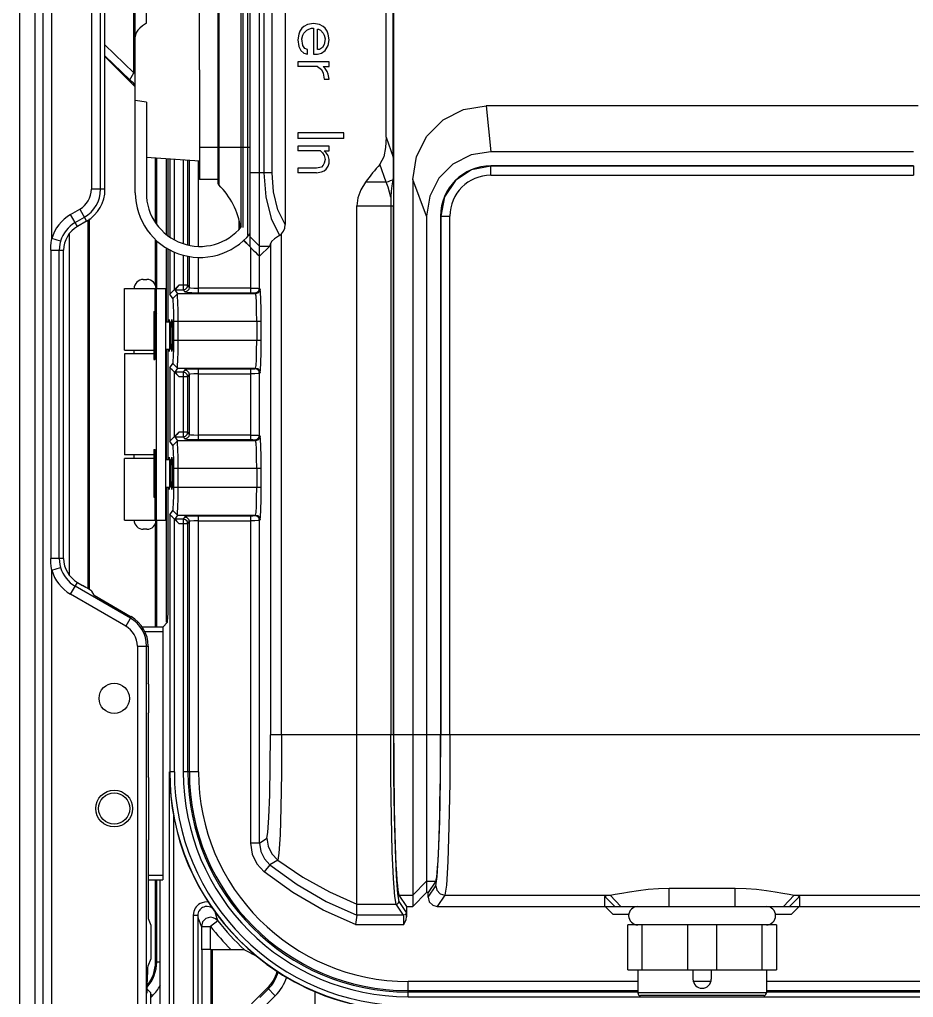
# Model space of a CAD drawing. Header units: millimetres. Extents: x -3132 to 28633, y 682 to 5849.
# Drawn here: x 23236.6 to 23333.9, y 2161.2 to 2267.6 of the extents above; entities that cross this region are included whole.
import ezdxf

# ---------------------------------------------------------------- set-up
doc = ezdxf.new("R2010")
doc.units = ezdxf.units.MM

# ---------------------------------------------------------------- blocks, each defined once
blk = doc.blocks.new('rtjg')
at = {"linetype": 'Continuous'}
for p, q in [((18416.76, 2753.42), (18416.76, 1774.2)), ((18415.09, 2752.42), (18415.09, 1775.2)), ((18417.67, 1775.24), (18417.67, 2752.38)), ((18418.59, 1921.86), (18418.59, 2125.76)), ((18427.54, 1939.9), (18427.54, 1972.79)), ((18422.91, 1969.19), (18422.91, 1927.23)), ((18423.91, 1927.23), (18423.91, 1969.19)), ((18424.39, 1927.23), (18424.39, 1969.19)), ((18440.19, 1920.96), (18440.19, 1966.65)), ((18441.19, 1921.04), (18441.19, 1966.58)), ((18439.39, 1965.2), (18439.39, 1923.06)), ((18439.92, 1922.22), (18439.92, 1965.4)), ((18439.19, 1964.95), (18439.19, 1923.1)), ((18444, 1964.21), (18444, 1923.41)), ((18436.78, 1959.93), (18436.78, 1927.69)), ((18436.69, 1959.71), (18436.69, 1927.91)), ((18441.69, 1958.58), (18441.69, 1929.03)), ((18442.59, 1929.03), (18442.59, 1958.58)), ((18427.69, 1926.85), (18427.69, 1956.81)), ((18428.89, 1945.3), (18428.89, 1956.81)), ((18454.99, 1932.91), (18454.99, 1954.25)), ((18455.76, 1930.73), (18455.77, 1954.25)), ((18455.81, 1954.25), (18455.81, 1867.83)), ((18434.69, 1940.22), (18434.69, 1947.4)), ((18446.03, 1944.96), (18445.81, 1944.75)), ((18446.45, 1945.16), (18446.03, 1944.96)), ((18447.09, 1945.27), (18446.45, 1945.16)), ((18447.73, 1945.16), (18447.09, 1945.27)), ((18448.15, 1944.96), (18447.73, 1945.16)), ((18448.37, 1944.75), (18448.15, 1944.96)), ((18445.5, 1944.12), (18445.39, 1943.5)), ((18445.6, 1944.43), (18445.5, 1944.12)), ((18445.81, 1944.75), (18445.6, 1944.43)), ((18445.81, 1943.6), (18445.92, 1944.02)), ((18445.92, 1944.02), (18446.03, 1944.23)), ((18446.03, 1944.23), (18446.35, 1944.54)), ((18446.35, 1944.54), (18446.56, 1944.64)), ((18446.56, 1944.64), (18446.88, 1944.75)), ((18446.88, 1944.75), (18447.09, 1944.75)), ((18447.09, 1944.75), (18447.09, 1941.93)), ((18447.52, 1944.64), (18447.62, 1944.64)), ((18447.52, 1942.46), (18447.52, 1944.64)), ((18447.62, 1944.64), (18447.84, 1944.54)), ((18447.84, 1944.54), (18448.15, 1944.23)), ((18448.15, 1944.23), (18448.26, 1944.02)), ((18448.26, 1944.02), (18448.37, 1943.6)), ((18448.58, 1944.43), (18448.37, 1944.75)), ((18448.69, 1944.12), (18448.58, 1944.43)), ((18448.79, 1943.5), (18448.69, 1944.12)), ((18427.54, 1939.9), (18424.39, 1942.95)), ((18445.39, 1943.5), (18445.5, 1942.77)), ((18445.92, 1942.87), (18445.81, 1943.6)), ((18446.13, 1942.56), (18445.92, 1942.87)), ((18448.26, 1942.98), (18448.05, 1942.66)), ((18448.37, 1943.6), (18448.26, 1942.98)), ((18448.37, 1942.35), (18448.69, 1942.87)), ((18448.69, 1942.87), (18448.79, 1943.5)), ((18424.39, 1941.76), (18427.08, 1939.16)), ((18445.5, 1942.77), (18445.71, 1942.35)), ((18445.71, 1942.35), (18446.03, 1942.04)), ((18446.03, 1942.04), (18446.45, 1941.93)), ((18446.45, 1942.46), (18446.13, 1942.56)), ((18446.45, 1941.93), (18446.45, 1942.46)), ((18447.09, 1941.93), (18447.52, 1941.93)), ((18447.73, 1942.46), (18447.52, 1942.46)), ((18447.52, 1941.93), (18447.94, 1942.04)), ((18448.05, 1942.66), (18447.73, 1942.46)), ((18447.94, 1942.04), (18448.37, 1942.35)), ((18424.39, 1941.68), (18427.69, 1938.38)), ((18448.79, 1941.1), (18445.39, 1941.1)), ((18445.39, 1941.1), (18445.39, 1940.58)), ((18448.79, 1940.58), (18448.79, 1941.1)), ((18427.08, 1939.16), (18427.54, 1939.9)), ((18427.69, 1939.8), (18427.54, 1939.9)), ((18434.69, 1940.22), (18434.69, 1928.31)), ((18447.52, 1940.58), (18445.39, 1940.58)), ((18447.52, 1940.58), (18447.94, 1940.27)), ((18447.94, 1940.27), (18448.15, 1939.85)), ((18448.15, 1940.58), (18448.79, 1940.58)), ((18448.37, 1940.37), (18448.15, 1940.58)), ((18448.15, 1939.85), (18448.26, 1939.23)), ((18448.58, 1940.06), (18448.37, 1940.37)), ((18448.69, 1939.75), (18448.58, 1940.06)), ((18448.79, 1939.23), (18448.69, 1939.75)), ((18448.26, 1939.23), (18448.79, 1939.23)), ((18428.89, 1936.72), (18427.69, 1936.88)), ((18428.89, 1936.72), (18428.89, 1926.85)), ((18512.89, 1936.31), (18465.89, 1936.31)), ((18465.89, 1936.31), (18466.39, 1931.31)), ((18450.39, 1933.39), (18445.39, 1933.39)), ((18445.39, 1933.39), (18445.39, 1932.77)), ((18450.39, 1932.77), (18450.39, 1933.39)), ((18450.39, 1932.77), (18445.39, 1932.77)), ((18454.99, 1932.91), (18455.76, 1930.73)), ((18434.69, 1931.81), (18436.69, 1931.81)), ((18436.69, 1931.81), (18440.19, 1931.81)), ((18448.79, 1931.93), (18445.39, 1931.93)), ((18445.39, 1931.93), (18445.39, 1931.41)), ((18447.84, 1931.41), (18445.39, 1931.41)), ((18447.84, 1931.41), (18448.05, 1931.21)), ((18448.05, 1931.21), (18448.26, 1930.89)), ((18448.26, 1931.41), (18448.79, 1931.41)), ((18448.47, 1931.21), (18448.26, 1931.41)), ((18448.69, 1930.89), (18448.47, 1931.21)), ((18448.79, 1931.41), (18448.79, 1931.93)), ((18512.39, 1931.31), (18466.39, 1931.31)), ((18428.89, 1930.72), (18434.69, 1930.31)), ((18429.89, 1923.61), (18429.89, 1930.65)), ((18430.03, 1923.42), (18430.03, 1930.64)), ((18431.08, 1922.3), (18431.08, 1930.57)), ((18431.25, 1922.18), (18431.25, 1930.56)), ((18431.44, 1930.54), (18431.44, 1922.05)), ((18431.96, 1921.72), (18431.96, 1930.5)), ((18432.91, 1930.44), (18432.91, 1921.31)), ((18433.41, 1921.18), (18433.41, 1930.4)), ((18433.56, 1930.39), (18433.56, 1921.14)), ((18434.56, 1921.01), (18434.56, 1930.31)), ((18448.26, 1930.06), (18448.15, 1929.85)), ((18448.26, 1930.89), (18448.37, 1930.48)), ((18448.37, 1930.48), (18448.26, 1930.06)), ((18448.79, 1930.48), (18448.69, 1930.89)), ((18448.69, 1929.75), (18448.79, 1930.06)), ((18448.79, 1930.06), (18448.79, 1930.48)), ((18442.59, 1929.03), (18440.19, 1929.03)), ((18447.41, 1929.54), (18445.39, 1929.54)), ((18445.39, 1929.54), (18445.39, 1929.02)), ((18447.41, 1929.02), (18445.39, 1929.02)), ((18447.94, 1929.64), (18447.41, 1929.54)), ((18447.41, 1929.02), (18447.94, 1929.12)), ((18448.15, 1929.85), (18447.94, 1929.64)), ((18447.94, 1929.12), (18448.26, 1929.23)), ((18448.26, 1929.23), (18448.47, 1929.43)), ((18448.47, 1929.43), (18448.69, 1929.75)), ((18455, 1928), (18454.3, 1929.95)), ((18512.39, 1929.78), (18466.39, 1929.78)), ((18466.39, 1928.76), (18466.39, 1929.78)), ((18512.39, 1929.76), (18466.39, 1929.76)), ((18512.39, 1929.78), (18512.39, 1929.76)), ((18512.39, 1929.76), (18512.39, 1928.76)), ((18436.69, 1928.31), (18434.69, 1928.31)), ((18455, 1928), (18452.74, 1928)), ((18459.39, 1924.31), (18457.89, 1928.31)), ((18457.89, 1928.31), (18457.89, 1849.15)), ((18466.39, 1928.76), (18512.39, 1928.76)), ((18424.39, 1927.23), (18422.91, 1927.23)), ((18420.65, 1924.47), (18421.65, 1925.05)), ((18421.65, 1925.05), (18422.39, 1923.77)), ((18451.82, 1925.41), (18455.79, 1925.41)), ((18451.82, 1848.2), (18451.82, 1925.41)), ((18455.49, 1925.41), (18455.49, 1867.83)), ((18455.79, 1867.83), (18455.79, 1925.41)), ((18421.39, 1923.19), (18420.65, 1924.47)), ((18421.15, 1923.61), (18422.15, 1924.19)), ((18422.39, 1923.77), (18421.39, 1923.19)), ((18422.53, 1923.88), (18422.53, 1883.76)), ((18422.67, 1924), (18422.67, 1883.68)), ((18439.01, 1922.91), (18439.01, 1923.76)), ((18439.03, 1922.93), (18439.03, 1923.65)), ((18459.39, 1924.31), (18459.39, 1850.66)), ((18460.92, 1924.31), (18461.93, 1924.31)), ((18460.92, 1924.31), (18460.92, 1867.83)), ((18460.94, 1924.31), (18460.94, 1867.83)), ((18461.93, 1867.83), (18461.93, 1924.31)), ((18419.55, 1921.58), (18418.59, 1921.86)), ((18420.53, 1885.2), (18420.53, 1922.42)), ((18429.89, 1916.75), (18429.89, 1921.75)), ((18430.03, 1916.41), (18430.03, 1921.63)), ((18440.22, 1920.91), (18439.47, 1921.65)), ((18439.49, 1921.67), (18440.19, 1920.96)), ((18440.19, 1922.04), (18441.19, 1921.04)), ((18443.62, 1867.83), (18443.62, 1922.38)), ((18418.5, 1920.59), (18419.89, 1920.59)), ((18418.5, 1920.59), (18418.5, 1887.03)), ((18419.41, 1887.03), (18419.41, 1920.59)), ((18419.89, 1887.03), (18419.89, 1920.59)), ((18431.08, 1912.81), (18431.08, 1920.85)), ((18431.25, 1912.81), (18431.25, 1920.75)), ((18431.44, 1920.63), (18431.44, 1915.82)), ((18440.22, 1920.91), (18440.22, 1915.97)), ((18441.19, 1921.04), (18442.33, 1921.04)), ((18441.21, 1919.95), (18441.19, 1921.04)), ((18441.21, 1919.96), (18442.33, 1921.04)), ((18442.39, 1921.3), (18442.39, 1867.83)), ((18431.96, 1916.3), (18431.96, 1920.4)), ((18432.91, 1920.07), (18432.91, 1916.28)), ((18433.41, 1916.78), (18433.41, 1919.95)), ((18433.56, 1919.91), (18433.56, 1916.54)), ((18434.56, 1915.97), (18434.56, 1919.81)), ((18441.19, 1919.95), (18441.21, 1919.95)), ((18441.22, 1916.44), (18441.22, 1919.96)), ((18428.56, 1917.41), (18428.96, 1917.41)), ((18426.51, 1916.41), (18429.85, 1916.41)), ((18426.51, 1909.71), (18426.51, 1916.41)), ((18429.85, 1916.41), (18429.96, 1916.41)), ((18429.85, 1913.87), (18429.85, 1916.41)), ((18429.96, 1916.41), (18431.01, 1916.41)), ((18429.96, 1913.76), (18429.96, 1916.41)), ((18430.01, 1891.21), (18430.01, 1916.41)), ((18431.01, 1891.21), (18431.01, 1916.41)), ((18431.96, 1916.3), (18432.44, 1916.78)), ((18431.98, 1916.29), (18432.91, 1916.28)), ((18431.98, 1916.29), (18432.27, 1915.86)), ((18433.41, 1916.78), (18432.44, 1916.78)), ((18432.91, 1916.28), (18433.07, 1916.05)), ((18433.41, 1916.78), (18433.56, 1916.54)), ((18440.22, 1916.47), (18434.56, 1916.47)), ((18441.28, 1916.35), (18441.22, 1916.44)), ((18431.76, 1915.35), (18431.44, 1915.82)), ((18431.76, 1915.35), (18432.27, 1915.86)), ((18440.78, 1915.86), (18432.27, 1915.86)), ((18434.56, 1915.97), (18440.22, 1915.97)), ((18440.73, 1915.94), (18440.78, 1915.86)), ((18429.71, 1913.91), (18429.81, 1913.91)), ((18429.71, 1913.91), (18429.71, 1908.71)), ((18429.81, 1913.91), (18430.01, 1913.71)), ((18429.81, 1913.91), (18429.81, 1908.71)), ((18431.41, 1912.81), (18431.41, 1913.06)), ((18431.65, 1913.03), (18431.66, 1913.06)), ((18431.01, 1912.81), (18431.46, 1912.81)), ((18431.6, 1912.58), (18431.46, 1912.81)), ((18431.46, 1909.81), (18431.46, 1912.81)), ((18431.6, 1912.58), (18431.7, 1912.75)), ((18431.6, 1910.04), (18431.6, 1912.58)), ((18431.69, 1912.82), (18431.71, 1912.43)), ((18431.84, 1912.86), (18441.4, 1912.86)), ((18431.84, 1912.86), (18431.84, 1910.76)), ((18432.35, 1910.76), (18432.35, 1912.86)), ((18440.9, 1912.86), (18440.9, 1910.76)), ((18441.4, 1910.76), (18441.4, 1912.86)), ((18431.01, 1909.81), (18431.46, 1909.81)), ((18431.08, 1897.81), (18431.08, 1909.81)), ((18431.25, 1897.81), (18431.25, 1909.81)), ((18431.41, 1909.56), (18431.41, 1909.81)), ((18431.6, 1910.04), (18431.46, 1909.81)), ((18431.6, 1910.04), (18431.7, 1909.87)), ((18431.63, 1909.81), (18431.62, 1910)), ((18441.4, 1910.76), (18431.84, 1910.76)), ((18426.51, 1909.71), (18429.71, 1909.71)), ((18429.71, 1909.31), (18426.51, 1909.31)), ((18426.51, 1909.31), (18426.51, 1898.31)), ((18427.56, 1909.31), (18427.56, 1909.71)), ((18429.81, 1908.71), (18430.01, 1908.91)), ((18431.65, 1909.59), (18431.63, 1909.81)), ((18431.66, 1909.56), (18431.65, 1909.59)), ((18431.67, 1909.59), (18431.66, 1909.56)), ((18429.71, 1908.71), (18429.81, 1908.71)), ((18431.44, 1907.8), (18431.76, 1908.27)), ((18431.44, 1907.8), (18431.44, 1899.82)), ((18431.76, 1908.27), (18432.27, 1907.76)), ((18432.27, 1907.76), (18431.99, 1907.33)), ((18432.27, 1907.76), (18440.78, 1907.76)), ((18440.78, 1907.76), (18440.73, 1907.67)), ((18432.44, 1906.84), (18431.96, 1907.32)), ((18431.96, 1900.3), (18431.96, 1907.32)), ((18432.91, 1907.33), (18431.99, 1907.33)), ((18432.44, 1906.84), (18433.41, 1906.84)), ((18433.07, 1907.57), (18432.91, 1907.33)), ((18432.91, 1907.33), (18432.91, 1907.26)), ((18432.91, 1907.26), (18432.91, 1900.28)), ((18433.56, 1907.08), (18433.41, 1906.84)), ((18433.41, 1900.78), (18433.41, 1906.84)), ((18433.56, 1907.08), (18433.56, 1900.54)), ((18440.22, 1907.65), (18434.56, 1907.65)), ((18434.56, 1899.97), (18434.56, 1907.65)), ((18434.56, 1907.15), (18440.22, 1907.15)), ((18440.22, 1907.65), (18440.22, 1899.97)), ((18441.22, 1907.18), (18441.28, 1907.27)), ((18441.22, 1900.44), (18441.22, 1907.18)), ((18431.96, 1900.3), (18432.44, 1900.78)), ((18431.98, 1900.29), (18432.91, 1900.28)), ((18431.98, 1900.29), (18432.27, 1899.86)), ((18433.41, 1900.78), (18432.44, 1900.78)), ((18432.91, 1900.28), (18433.07, 1900.05)), ((18433.41, 1900.78), (18433.56, 1900.54)), ((18440.22, 1900.47), (18434.56, 1900.47)), ((18441.28, 1900.35), (18441.22, 1900.44)), ((18431.76, 1899.35), (18431.44, 1899.82)), ((18431.76, 1899.35), (18432.27, 1899.86)), ((18440.78, 1899.86), (18432.27, 1899.86)), ((18434.56, 1899.97), (18440.22, 1899.97)), ((18440.73, 1899.94), (18440.78, 1899.86)), ((18429.71, 1898.31), (18426.51, 1898.31)), ((18427.56, 1897.91), (18427.56, 1898.31)), ((18429.71, 1898.91), (18429.81, 1898.91)), ((18429.71, 1898.91), (18429.71, 1893.71)), ((18429.81, 1898.91), (18430.01, 1898.71)), ((18429.81, 1898.91), (18429.81, 1893.71)), ((18429.71, 1897.91), (18426.51, 1897.91)), ((18426.51, 1891.21), (18426.51, 1897.91)), ((18431.01, 1897.81), (18431.46, 1897.81)), ((18431.41, 1897.81), (18431.41, 1898.06)), ((18431.6, 1897.58), (18431.46, 1897.81)), ((18431.46, 1894.81), (18431.46, 1897.81)), ((18431.6, 1897.58), (18431.7, 1897.75)), ((18431.6, 1895.04), (18431.6, 1897.58)), ((18431.65, 1898.03), (18431.66, 1898.06)), ((18431.69, 1897.82), (18431.71, 1897.43)), ((18431.84, 1896.86), (18441.4, 1896.86)), ((18431.84, 1896.86), (18431.84, 1894.76)), ((18432.35, 1894.76), (18432.35, 1896.86)), ((18440.9, 1896.86), (18440.9, 1894.76)), ((18441.4, 1894.76), (18441.4, 1896.86)), ((18431.6, 1895.04), (18431.46, 1894.81)), ((18431.6, 1895.04), (18431.7, 1894.87)), ((18431.63, 1894.81), (18431.62, 1895)), ((18429.81, 1893.71), (18430.01, 1893.91)), ((18429.96, 1891.21), (18429.96, 1893.86)), ((18431.01, 1894.81), (18431.46, 1894.81)), ((18431.08, 1880.09), (18431.08, 1894.81)), ((18431.25, 1881.11), (18431.25, 1894.81)), ((18431.41, 1894.56), (18431.41, 1894.81)), ((18431.65, 1894.59), (18431.63, 1894.81)), ((18431.66, 1894.56), (18431.65, 1894.59)), ((18431.67, 1894.59), (18431.66, 1894.56)), ((18441.4, 1894.76), (18431.84, 1894.76)), ((18429.71, 1893.71), (18429.81, 1893.71)), ((18429.85, 1891.21), (18429.85, 1893.75)), ((18431.44, 1891.8), (18431.76, 1892.27)), ((18431.44, 1891.8), (18431.44, 1863.81)), ((18431.76, 1892.27), (18432.27, 1891.76)), ((18432.27, 1891.76), (18431.99, 1891.33)), ((18432.27, 1891.76), (18440.78, 1891.76)), ((18440.78, 1891.76), (18440.73, 1891.67)), ((18426.51, 1891.21), (18429.85, 1891.21)), ((18429.96, 1891.21), (18429.85, 1891.21)), ((18429.89, 1879.57), (18429.89, 1890.87)), ((18429.96, 1891.21), (18431.01, 1891.21)), ((18430.03, 1879.57), (18430.03, 1891.21)), ((18431.94, 1863.81), (18431.96, 1891.32)), ((18432.44, 1890.84), (18431.96, 1891.32)), ((18432.91, 1891.33), (18431.99, 1891.33)), ((18432.44, 1890.84), (18433.41, 1890.84)), ((18433.07, 1891.57), (18432.91, 1891.33)), ((18432.91, 1891.33), (18432.91, 1891.26)), ((18432.91, 1891.26), (18432.91, 1863.81)), ((18433.56, 1891.08), (18433.41, 1890.84)), ((18433.41, 1863.81), (18433.41, 1890.84)), ((18433.56, 1891.08), (18433.56, 1863.81)), ((18440.22, 1891.65), (18434.56, 1891.65)), ((18434.56, 1863.81), (18434.56, 1891.65)), ((18434.56, 1891.15), (18440.22, 1891.15)), ((18440.22, 1891.65), (18440.22, 1856.03)), ((18441.22, 1891.18), (18441.28, 1891.27)), ((18441.22, 1856.03), (18441.22, 1891.18)), ((18428.96, 1890.21), (18428.56, 1890.21)), ((18419.89, 1887.03), (18418.5, 1887.03)), ((18418.59, 1885.76), (18419.55, 1886.04)), ((18418.59, 1774.24), (18418.59, 1885.76)), ((18420.65, 1883.14), (18421.39, 1884.43)), ((18421.39, 1884.43), (18421.94, 1884.11)), ((18427.15, 1880.55), (18421.15, 1884.01)), ((18423.21, 1883.03), (18422.94, 1883.49)), ((18426.65, 1879.68), (18420.65, 1883.14)), ((18423.21, 1883.03), (18427.24, 1880.7)), ((18427.24, 1880.7), (18426.65, 1879.68)), ((18430.67, 1879.57), (18431.19, 1880.09)), ((18430.67, 1879.57), (18428.4, 1879.57)), ((18428.68, 1879.09), (18430.69, 1879.09)), ((18430.67, 1879.57), (18430.69, 1879.09)), ((18430.69, 1879.09), (18430.69, 1852.53)), ((18427.91, 1877.5), (18429.09, 1877.5)), ((18427.91, 1877.5), (18427.91, 1774.24)), ((18428.91, 1775.3), (18428.91, 1877.5)), ((18429.09, 1877.5), (18429.09, 1873.47)), ((18429.11, 1873.37), (18429.09, 1873.47)), ((18429.11, 1873.37), (18429.11, 1870.25)), ((18429.09, 1870.15), (18429.11, 1870.25)), ((18429.09, 1870.15), (18429.09, 1863.26)), ((18455.79, 1867.83), (18442.39, 1867.83)), ((18460.92, 1867.83), (18455.81, 1867.83)), ((18517.84, 1867.83), (18460.94, 1867.83)), ((18429.11, 1863.2), (18429.09, 1863.26)), ((18429.11, 1863.21), (18429.11, 1856.42)), ((18431.37, 1863.81), (18431.37, 1829.81)), ((18431.94, 1863.81), (18431.44, 1863.81)), ((18434.56, 1863.81), (18432.91, 1863.81)), ((18431.87, 1829.81), (18431.87, 1859.04)), ((18441.22, 1856.03), (18442.01, 1856.6)), ((18429.09, 1856.36), (18429.11, 1856.42)), ((18429.09, 1856.37), (18429.09, 1847.86)), ((18441.22, 1856.03), (18440.22, 1856.03)), ((18442.34, 1853.69), (18441.71, 1852.91)), ((18443.2, 1854.21), (18442.34, 1853.69)), ((18430.69, 1852.53), (18429.09, 1852.53)), ((18430.69, 1852.53), (18430.67, 1852.05)), ((18429.09, 1852.05), (18430.67, 1852.05)), ((18429.89, 1843.11), (18429.89, 1852.05)), ((18430.03, 1843.11), (18430.03, 1852.05)), ((18430.41, 1837.26), (18430.41, 1852.05)), ((18457.89, 1850.4), (18459.39, 1851.9)), ((18459.39, 1851.9), (18460.39, 1851.9)), ((18460.39, 1851.9), (18459.56, 1850.66)), ((18459.56, 1850.15), (18460.39, 1851.4)), ((18456.39, 1850.4), (18457.89, 1850.4)), ((18456.39, 1850.4), (18457.22, 1849.15)), ((18459.39, 1850.66), (18457.89, 1849.15)), ((18459.56, 1850.66), (18459.39, 1850.66)), ((18459.56, 1850.15), (18459.56, 1850.66)), ((18461.39, 1850.4), (18460.56, 1849.15)), ((18461.39, 1850.4), (18479.38, 1850.4)), ((18479.89, 1849.15), (18478.79, 1850.25)), ((18478.79, 1849.15), (18478.79, 1850.25)), ((18480.55, 1849.15), (18479.38, 1850.4)), ((18485.79, 1851.14), (18492.99, 1851.14)), ((18485.79, 1849.15), (18485.79, 1851.14)), ((18492.99, 1849.15), (18492.99, 1851.14)), ((18498.23, 1849.15), (18499.4, 1850.4)), ((18498.89, 1849.15), (18499.99, 1850.25)), ((18499.4, 1850.4), (18517.39, 1850.4)), ((18499.99, 1850.25), (18499.99, 1849.15)), ((18451.82, 1849.4), (18456.09, 1849.4)), ((18456.89, 1848.2), (18456.09, 1849.4)), ((18456.39, 1849.7), (18457.19, 1848.5)), ((18457.22, 1849.15), (18457.89, 1849.15)), ((18457.22, 1849.15), (18457.22, 1848.02)), ((18460.56, 1849.15), (18478.79, 1849.15)), ((18478.84, 1849.15), (18499.94, 1849.15)), ((18479.7, 1848.29), (18478.84, 1849.15)), ((18499.07, 1848.29), (18499.94, 1849.15)), ((18499.99, 1849.15), (18518.23, 1849.15)), ((18434.49, 1848.16), (18433.99, 1848.16)), ((18433.99, 1848.16), (18433.99, 1829.81)), ((18434.49, 1848.16), (18434.49, 1829.81)), ((18451.82, 1848.2), (18451.64, 1847.2)), ((18456.89, 1848.2), (18451.82, 1848.2)), ((18481.39, 1848.29), (18479.7, 1848.29)), ((18499.07, 1848.29), (18497.39, 1848.29)), ((18429.09, 1847.86), (18429.39, 1847.13)), ((18429.39, 1847.13), (18429.39, 1843.46)), ((18436.67, 1847.59), (18435.88, 1846.97)), ((18451.64, 1847.2), (18456.93, 1847.2)), ((18497.49, 1847.15), (18481.29, 1847.15)), ((18481.29, 1842.25), (18481.29, 1847.15)), ((18482.84, 1847.15), (18482.84, 1842.25)), ((18487.84, 1842.25), (18487.84, 1847.15)), ((18490.94, 1847.15), (18490.94, 1842.25)), ((18495.94, 1842.25), (18495.94, 1847.15)), ((18497.49, 1847.15), (18497.49, 1842.25)), ((18434.88, 1846.97), (18435.88, 1846.97)), ((18434.88, 1846.97), (18434.88, 1844.44)), ((18435.88, 1844.47), (18435.88, 1846.97)), ((18434.97, 1838.06), (18434.97, 1844.44)), ((18435.88, 1844.47), (18438.1, 1844.47)), ((18435.9, 1844.47), (18435.9, 1836.83)), ((18436.04, 1844.47), (18436.04, 1836.75)), ((18429.39, 1843.46), (18429.06, 1842.66)), ((18429.89, 1843.11), (18430.41, 1843.11)), ((18429.06, 1842.66), (18429.05, 1842.66)), ((18481.29, 1842.25), (18497.49, 1842.25)), ((18482.39, 1842.25), (18482.39, 1839.75)), ((18488.39, 1842.25), (18488.39, 1841.25)), ((18490.39, 1842.25), (18490.39, 1841.25)), ((18496.39, 1842.25), (18496.39, 1839.75)), ((18482.39, 1840.98), (18457.39, 1840.98)), ((18457.39, 1839.33), (18457.39, 1840.98)), ((18490.39, 1840.98), (18488.39, 1840.98)), ((18521.39, 1840.98), (18496.39, 1840.98)), ((18428.96, 1840.19), (18429.39, 1839.76)), ((18429.39, 1835.6), (18429.39, 1839.76)), ((18429.56, 1839.44), (18429.39, 1839.61)), ((18442.09, 1840.28), (18436.89, 1835.07)), ((18441.24, 1839.23), (18442.19, 1840.18)), ((18442.93, 1839.44), (18442.09, 1840.28)), ((18447.27, 1785.31), (18447.27, 1839.92)), ((18457.39, 1839.99), (18482.39, 1839.99)), ((18482.39, 1839.83), (18457.39, 1839.83)), ((18496.39, 1839.75), (18482.39, 1839.75)), ((18496.39, 1839.99), (18521.39, 1839.99)), ((18521.39, 1839.83), (18496.39, 1839.83)), ((18429.39, 1839.26), (18429.56, 1839.44)), ((18441.98, 1838.49), (18442.93, 1839.44)), ((18457.39, 1839.33), (18521.39, 1839.33)), ((18496.09, 1839.45), (18482.69, 1839.45))]:
    blk.add_line(p, q, dxfattribs=at)
for points in [[(18428.89, 1945.3), (18428.48, 1945.02), (18428.18, 1944.76), (18427.98, 1944.54), (18427.83, 1944.33), (18427.72, 1944.05), (18427.69, 1943.81)], [(18427.08, 1939.16), (18427.34, 1938.91), (18427.6, 1938.65), (18427.69, 1938.56)], [(18457.89, 1928.31), (18458.29, 1930.78), (18459.42, 1933.01), (18461.19, 1934.78), (18463.42, 1935.91), (18465.89, 1936.31)], [(18454.99, 1932.91), (18454.93, 1931.79), (18454.73, 1930.77), (18454.3, 1929.95)], [(18466.39, 1931.31), (18464.23, 1930.96), (18462.27, 1929.97), (18460.73, 1928.42), (18459.74, 1926.47), (18459.39, 1924.31)], [(18441.69, 1929.03), (18441.88, 1926.41), (18442.46, 1924.04), (18443.38, 1922.19)], [(18444, 1923.41), (18443.22, 1925), (18442.74, 1926.95), (18442.59, 1929.03)], [(18455.76, 1929.06), (18455.76, 1928.8), (18455.74, 1928.53), (18455.71, 1928.26)], [(18455.76, 1929.06), (18455.78, 1927.88), (18455.78, 1926.65), (18455.79, 1925.41)], [(18466.39, 1929.76), (18464.3, 1929.35), (18462.53, 1928.17), (18461.35, 1926.4), (18460.94, 1924.31)], [(18452.74, 1928), (18452.23, 1927.15), (18451.92, 1926.28), (18451.82, 1925.41)], [(18455, 1928), (18455.24, 1928.08), (18455.48, 1928.17), (18455.71, 1928.26)], [(18455.49, 1926.37), (18455.37, 1926.91), (18455.21, 1927.45), (18455, 1928)], [(18455.71, 1928.26), (18455.63, 1927.62), (18455.55, 1927.03), (18455.49, 1926.37)], [(18455.49, 1926.37), (18455.49, 1926.05), (18455.49, 1925.73), (18455.49, 1925.41)], [(18443.62, 1922.38), (18443.82, 1922.66), (18443.95, 1923.01), (18444, 1923.41)], [(18418.5, 1920.59), (18418.51, 1921.02), (18418.54, 1921.45), (18418.59, 1921.86)], [(18419.55, 1921.58), (18419.47, 1921.25), (18419.42, 1920.92), (18419.41, 1920.59)], [(18443.38, 1922.19), (18442.85, 1921.85), (18442.52, 1921.54), (18442.39, 1921.3)], [(18443.38, 1922.19), (18443.46, 1922.24), (18443.54, 1922.31), (18443.62, 1922.38)], [(18440.21, 1920.9), (18440.51, 1920.61), (18440.76, 1920.37), (18440.95, 1920.18), (18441.1, 1920.04), (18441.19, 1919.95)], [(18431.44, 1915.82), (18431.53, 1915.89), (18431.71, 1916.06), (18431.96, 1916.3)], [(18432.44, 1916.78), (18432.22, 1916.55), (18432.05, 1916.37), (18431.98, 1916.28)], [(18432.91, 1916.28), (18433.15, 1916.35), (18433.33, 1916.53), (18433.41, 1916.78)], [(18433.56, 1916.54), (18433.5, 1916.3), (18433.32, 1916.12), (18433.07, 1916.05)], [(18433.56, 1916.54), (18433.71, 1916.51), (18434.07, 1916.48), (18434.56, 1916.47)], [(18440.22, 1916.47), (18440.71, 1916.46), (18441.08, 1916.45), (18441.22, 1916.44)], [(18440.73, 1915.94), (18440.97, 1916.01), (18441.15, 1916.19), (18441.22, 1916.44)], [(18441.28, 1916.35), (18441.22, 1916.11), (18441.04, 1915.93), (18440.78, 1915.86)], [(18441.4, 1912.86), (18441.39, 1914.14), (18441.36, 1915.26), (18441.33, 1916.04), (18441.28, 1916.35)], [(18431.76, 1915.35), (18431.79, 1915.15), (18431.82, 1914.59), (18431.84, 1913.77), (18431.84, 1912.86)], [(18432.35, 1912.86), (18432.35, 1914), (18432.33, 1914.93), (18432.3, 1915.58), (18432.27, 1915.86)], [(18433.07, 1916.05), (18433.28, 1916.01), (18433.83, 1915.98), (18434.56, 1915.97)], [(18440.22, 1915.97), (18440.47, 1915.97), (18440.65, 1915.96), (18440.73, 1915.94)], [(18440.9, 1912.86), (18440.89, 1913.97), (18440.87, 1914.92), (18440.83, 1915.58), (18440.78, 1915.86)], [(18431.62, 1912.57), (18431.63, 1912.83), (18431.65, 1913.03)], [(18431.66, 1913.06), (18431.67, 1913.03), (18431.69, 1912.82)], [(18431.71, 1912.43), (18431.72, 1911.89), (18431.72, 1911.31)], [(18431.72, 1911.31), (18431.72, 1910.71), (18431.71, 1910.18)], [(18431.71, 1910.18), (18431.69, 1909.79), (18431.67, 1909.59)], [(18431.84, 1910.76), (18431.84, 1909.88), (18431.82, 1909.07), (18431.79, 1908.49), (18431.76, 1908.27)], [(18432.27, 1907.76), (18432.3, 1908), (18432.33, 1908.62), (18432.35, 1909.58), (18432.35, 1910.76)], [(18440.78, 1907.76), (18440.83, 1908.03), (18440.87, 1908.69), (18440.89, 1909.65), (18440.9, 1910.76)], [(18441.28, 1907.27), (18441.33, 1907.58), (18441.36, 1908.34), (18441.39, 1909.46), (18441.4, 1910.76)], [(18431.96, 1907.32), (18431.71, 1907.56), (18431.53, 1907.73), (18431.44, 1907.8)], [(18440.78, 1907.76), (18441.03, 1907.7), (18441.21, 1907.52), (18441.28, 1907.27)], [(18431.99, 1907.33), (18432.05, 1907.25), (18432.22, 1907.07), (18432.44, 1906.84)], [(18433.41, 1906.84), (18433.34, 1907.08), (18433.16, 1907.26), (18432.91, 1907.33)], [(18434.56, 1907.65), (18433.83, 1907.64), (18433.28, 1907.61), (18433.07, 1907.57)], [(18433.07, 1907.57), (18433.31, 1907.51), (18433.49, 1907.33), (18433.56, 1907.08)], [(18434.56, 1907.15), (18434.07, 1907.14), (18433.71, 1907.11), (18433.56, 1907.08)], [(18440.73, 1907.67), (18440.65, 1907.66), (18440.47, 1907.65), (18440.22, 1907.65)], [(18441.22, 1907.18), (18441.08, 1907.16), (18440.71, 1907.15), (18440.22, 1907.15)], [(18441.22, 1907.18), (18441.16, 1907.42), (18440.98, 1907.6), (18440.73, 1907.67)], [(18431.44, 1899.82), (18431.53, 1899.89), (18431.71, 1900.06), (18431.96, 1900.3)], [(18432.44, 1900.78), (18432.22, 1900.55), (18432.05, 1900.37), (18431.98, 1900.28)], [(18432.91, 1900.28), (18433.15, 1900.35), (18433.33, 1900.53), (18433.41, 1900.78)], [(18433.56, 1900.54), (18433.5, 1900.3), (18433.32, 1900.12), (18433.07, 1900.05)], [(18433.56, 1900.54), (18433.71, 1900.51), (18434.07, 1900.48), (18434.56, 1900.47)], [(18440.22, 1900.47), (18440.71, 1900.46), (18441.08, 1900.45), (18441.22, 1900.44)], [(18440.73, 1899.94), (18440.97, 1900.01), (18441.15, 1900.19), (18441.22, 1900.44)], [(18441.28, 1900.35), (18441.22, 1900.11), (18441.04, 1899.93), (18440.78, 1899.86)], [(18441.4, 1896.86), (18441.39, 1898.14), (18441.36, 1899.26), (18441.33, 1900.04), (18441.28, 1900.35)], [(18431.76, 1899.35), (18431.79, 1899.15), (18431.82, 1898.59), (18431.84, 1897.77), (18431.84, 1896.86)], [(18432.35, 1896.86), (18432.35, 1898), (18432.33, 1898.93), (18432.3, 1899.58), (18432.27, 1899.86)], [(18433.07, 1900.05), (18433.28, 1900.01), (18433.83, 1899.98), (18434.56, 1899.97)], [(18440.22, 1899.97), (18440.47, 1899.97), (18440.65, 1899.96), (18440.73, 1899.94)], [(18440.9, 1896.86), (18440.89, 1897.97), (18440.87, 1898.92), (18440.83, 1899.58), (18440.78, 1899.86)], [(18431.62, 1897.57), (18431.63, 1897.83), (18431.65, 1898.03)], [(18431.66, 1898.06), (18431.67, 1898.03), (18431.69, 1897.82)], [(18431.71, 1897.43), (18431.72, 1896.89), (18431.72, 1896.31)], [(18431.72, 1896.31), (18431.72, 1895.71), (18431.71, 1895.18)], [(18431.71, 1895.18), (18431.69, 1894.79), (18431.67, 1894.59)], [(18431.84, 1894.76), (18431.84, 1893.88), (18431.82, 1893.07), (18431.79, 1892.49), (18431.76, 1892.27)], [(18432.27, 1891.76), (18432.3, 1892), (18432.33, 1892.62), (18432.35, 1893.58), (18432.35, 1894.76)], [(18440.78, 1891.76), (18440.83, 1892.03), (18440.87, 1892.69), (18440.89, 1893.65), (18440.9, 1894.76)], [(18441.28, 1891.27), (18441.33, 1891.58), (18441.36, 1892.34), (18441.39, 1893.46), (18441.4, 1894.76)], [(18431.96, 1891.32), (18431.71, 1891.56), (18431.53, 1891.73), (18431.44, 1891.8)], [(18440.78, 1891.76), (18441.03, 1891.7), (18441.21, 1891.52), (18441.28, 1891.27)], [(18431.99, 1891.33), (18432.05, 1891.25), (18432.22, 1891.07), (18432.44, 1890.84)], [(18433.41, 1890.84), (18433.34, 1891.08), (18433.16, 1891.26), (18432.91, 1891.33)], [(18434.56, 1891.65), (18433.83, 1891.64), (18433.28, 1891.61), (18433.07, 1891.57)], [(18433.07, 1891.57), (18433.31, 1891.51), (18433.49, 1891.33), (18433.56, 1891.08)], [(18434.56, 1891.15), (18434.07, 1891.14), (18433.71, 1891.11), (18433.56, 1891.08)], [(18440.73, 1891.67), (18440.65, 1891.66), (18440.47, 1891.65), (18440.22, 1891.65)], [(18441.22, 1891.18), (18441.08, 1891.16), (18440.71, 1891.15), (18440.22, 1891.15)], [(18441.22, 1891.18), (18441.16, 1891.42), (18440.98, 1891.6), (18440.73, 1891.67)], [(18418.59, 1885.76), (18418.54, 1886.17), (18418.51, 1886.6), (18418.5, 1887.03)], [(18419.41, 1887.03), (18419.42, 1886.7), (18419.47, 1886.37), (18419.55, 1886.04)], [(18431.19, 1880.09), (18431.21, 1880.22), (18431.23, 1880.57), (18431.25, 1881.11)], [(18442.01, 1856.6), (18442.13, 1857.22), (18442.24, 1858.85), (18442.32, 1861.31), (18442.38, 1864.4), (18442.39, 1867.83)], [(18443.62, 1867.83), (18443.6, 1863.68), (18443.54, 1859.93), (18443.45, 1856.94), (18443.33, 1854.97), (18443.2, 1854.21)], [(18456.09, 1849.4), (18455.93, 1850.23), (18455.78, 1852.18), (18455.66, 1855.13), (18455.57, 1858.88), (18455.51, 1863.21), (18455.49, 1867.83)], [(18455.79, 1867.83), (18455.81, 1863.27), (18455.87, 1859.02), (18455.96, 1855.34), (18456.08, 1852.44), (18456.23, 1850.52), (18456.39, 1849.7)], [(18460.39, 1851.4), (18460.56, 1852.42), (18460.71, 1854.84), (18460.83, 1858.44), (18460.91, 1862.89), (18460.94, 1867.83)], [(18461.93, 1867.83), (18461.91, 1862.61), (18461.83, 1857.87), (18461.71, 1854.04), (18461.56, 1851.47), (18461.39, 1850.4)], [(18442.01, 1856.6), (18442.15, 1855.7), (18442.56, 1854.87), (18443.2, 1854.21)], [(18440.22, 1856.03), (18440.4, 1854.86), (18440.91, 1853.79), (18441.71, 1852.91)], [(18441.22, 1856.03), (18441.35, 1855.15), (18441.74, 1854.35), (18442.34, 1853.69)], [(18442.34, 1853.69), (18445.31, 1851.54), (18448.48, 1849.71), (18451.82, 1848.2)], [(18443.2, 1854.21), (18445.92, 1852.35), (18448.81, 1850.74), (18451.82, 1849.4)], [(18451.64, 1847.2), (18448.14, 1848.76), (18444.82, 1850.67), (18441.71, 1852.91)], [(18460.39, 1851.4), (18460.52, 1850.91), (18460.88, 1850.54), (18461.39, 1850.4)], [(18478.79, 1850.25), (18478.94, 1850.33), (18479.38, 1850.4)], [(18479.38, 1850.4), (18479.93, 1850.49), (18480.64, 1850.61), (18481.48, 1850.76), (18482.45, 1850.9), (18483.5, 1851.03), (18484.63, 1851.11), (18485.79, 1851.14)], [(18492.99, 1851.14), (18494.19, 1851.11), (18495.32, 1851.02), (18496.38, 1850.9), (18497.33, 1850.75), (18498.16, 1850.61), (18498.86, 1850.48), (18499.4, 1850.4)], [(18499.4, 1850.4), (18499.84, 1850.33), (18499.99, 1850.25)], [(18435.72, 1849.63), (18435.51, 1849.66), (18435.22, 1849.63), (18434.96, 1849.56), (18434.75, 1849.46), (18434.58, 1849.35), (18434.44, 1849.23), (18434.32, 1849.1), (18434.22, 1848.96), (18434.13, 1848.8), (18434.06, 1848.62), (18434.01, 1848.41), (18433.99, 1848.16)], [(18436.3, 1848.74), (18436.2, 1848.85), (18436.07, 1848.96), (18435.91, 1849.06), (18435.72, 1849.13), (18435.5, 1849.16), (18435.31, 1849.14), (18435.14, 1849.09), (18435, 1849.03), (18434.88, 1848.95), (18434.79, 1848.87), (18434.71, 1848.78), (18434.64, 1848.69), (18434.58, 1848.59), (18434.54, 1848.47), (18434.5, 1848.32), (18434.49, 1848.16)], [(18456.09, 1849.4), (18456.23, 1849.44), (18456.34, 1849.55), (18456.39, 1849.7)], [(18459.56, 1850.15), (18459.69, 1849.65), (18460.06, 1849.29), (18460.56, 1849.15)], [(18434.88, 1846.97), (18434.75, 1847.36), (18434.62, 1847.75), (18434.49, 1848.16)], [(18436.3, 1848.74), (18436.42, 1848.35), (18436.54, 1847.96), (18436.67, 1847.59)], [(18457.19, 1848.5), (18457.15, 1848.36), (18457.04, 1848.25), (18456.89, 1848.2)], [(18456.93, 1847.2), (18456.92, 1847.69), (18456.91, 1848.05), (18456.89, 1848.2)], [(18457.22, 1848.02), (18457.21, 1848.27), (18457.2, 1848.43), (18457.19, 1848.5)], [(18435.88, 1847.97), (18435.38, 1847.84), (18435.01, 1847.47), (18434.88, 1846.97)], [(18436.67, 1847.59), (18436.42, 1847.81), (18436.16, 1847.93), (18435.88, 1847.97)], [(18456.93, 1847.2), (18457.07, 1847.48), (18457.18, 1847.75), (18457.22, 1848.02)], [(18438.1, 1844.47), (18438.64, 1844.47), (18439.1, 1844.46), (18439.44, 1844.45), (18439.58, 1844.44)], [(18442.01, 1842.84), (18441.54, 1843.2), (18441.14, 1843.51), (18440.84, 1843.74), (18440.71, 1843.84)], [(18429.05, 1842.66), (18429.03, 1842.52), (18429, 1842.09), (18428.97, 1841.4), (18428.96, 1840.56), (18428.95, 1839.7)]]:
    blk.add_lwpolyline(points, dxfattribs=at)
for centre, radius in [((18425.39, 1871.81), 1.65), ((18425.39, 1859.81), 2), ((18425.39, 1859.81), 1.7)]:
    blk.add_circle(centre, radius, dxfattribs=at)
for centre, radius, start, end in [((18466.39, 1924.31), 5.47, 90, 180), ((18436.99, 1927.91), 0.3, 180, 225.9918), ((18466.39, 1924.31), 4.45, 90, 180), ((18420.39, 1927.23), 2.52, 300, 0), ((18420.39, 1927.23), 3.52, 300, 0), ((18420.39, 1927.23), 4, 300, 0), ((18434.73, 1926.85), 7.04, 180, 320.9083), ((18434.73, 1926.85), 5.84, 180, 320.9083), ((18431.22, 1921.94), 8, 7.8825, 45.9918), ((18422.89, 1920.59), 4.48, 120, 163.5936), ((18422.89, 1920.59), 3.48, 120, 163.5936), ((18422.89, 1920.59), 3, 120, 180), ((18439.99, 1922.41), 0.2, 274.0914, 0), ((18428.56, 1916.41), 1, 90, 180), ((18428.96, 1916.41), 1, 0, 90), ((18428.56, 1891.21), 1, 180, 270), ((18428.96, 1891.21), 1, 270, 0), ((18422.89, 1887.03), 3, 180, 240), ((18422.89, 1887.03), 4.48, 196.4064, 240), ((18422.89, 1887.03), 3.48, 196.4064, 240), ((18425.39, 1877.5), 3.52, 0, 60), ((18425.39, 1877.5), 3.7, 0, 60), ((18425.39, 1877.5), 2.52, 0, 60), ((18457.39, 1863.81), 25.98, 180, 270), ((18457.39, 1863.81), 25.95, 180, 270), ((18457.39, 1863.81), 25.45, 180, 270), ((18457.39, 1863.81), 24.48, 180, 270), ((18457.39, 1863.81), 23.98, 180, 270), ((18457.39, 1863.81), 23.82, 180, 270), ((18457.39, 1863.81), 22.82, 180, 270), ((18482.39, 1848.15), 1, 90, 270), ((18496.39, 1848.15), 1, 270, 90), ((18457.39, 1863.81), 26.31, 218.0525, 227.4026), ((18457.39, 1863.81), 27.31, 218.0525, 225.065), ((18425.89, 1843.11), 4.13, 318.1823, 360), ((18425.89, 1843.11), 4, 320.628, 0), ((18457.39, 1863.81), 26, 233.743, 270), ((18439.26, 1843.11), 4, 315, 345.001), ((18439.26, 1843.11), 4.13, 315, 345), ((18439.26, 1843.11), 5.19, 315, 341.5808), ((18489.39, 1841.25), 1, 180, 0), ((18425.89, 1843.11), 5.19, 315, 330.6891), ((18482.69, 1839.75), 0.3, 180, 270), ((18496.09, 1839.75), 0.3, 270, 0)]:
    blk.add_arc(centre, radius, start, end, dxfattribs=at)
for centre, major_axis, ratio, start_param, end_param in [((18455.87, 1926.18), (-0.07, 7.65), 0.011798, 0.933451, 1.184292), ((18464.89, 1801.53), (0, 134.35), 0.267949, 0.298413, 0.34435), ((18442.32, 1929.03), (0, 8), 0.034921, -3.107751, -2.88504), ((18421.94, 1884.07), (1, -0.578), 0.030233, 0.052381, 1.588271), ((18456.42, 1867.83), (0, 17.45), 0.034921, 1.570796, 3.089233), ((18460.36, 1867.83), (0, 15.95), 0.034921, -3.089233, -1.570796), ((18435.88, 1844.44), (1, 0), 0.034921, 1.570796, 3.124139), ((18457.39, 1887.8), (0, 47.99), 0.866113, -3.58447, -3.554565)]:
    blk.add_ellipse(centre, major_axis=major_axis, ratio=ratio, start_param=start_param, end_param=end_param, dxfattribs=at)
blk = doc.blocks.new('*U107')
blk.add_blockref('rtjg', (-18489.39, -2267.31))
blk = doc.blocks.new('*U108')
at = {"color": 0, "linetype": 'ByBlock', "lineweight": -2, "transparency": 16777216}
blk.add_blockref('*U107', (0, 0), dxfattribs=at)

msp = doc.modelspace()

# ---------------------------------------------------------------- block references
msp.add_blockref('*U108', (23310.901, 2589.228))

doc.saveas('drawing.dxf')
